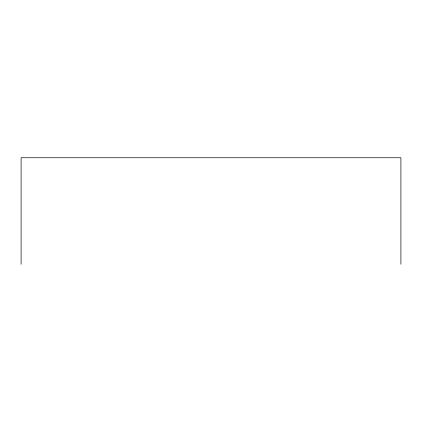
<?xml version="1.0" encoding="UTF-8"?>
<svg xmlns="http://www.w3.org/2000/svg" width="422" height="422" viewBox="0 0 422 422"><rect width="100%" height="100%" fill="white"/><g stroke="black" fill="none" stroke-linecap="round" stroke-linejoin="round"><path stroke-width="0.63" d="M400.9 264.256L400.9 157.744L21.1 157.744L21.1 264.256"/></g></svg>
